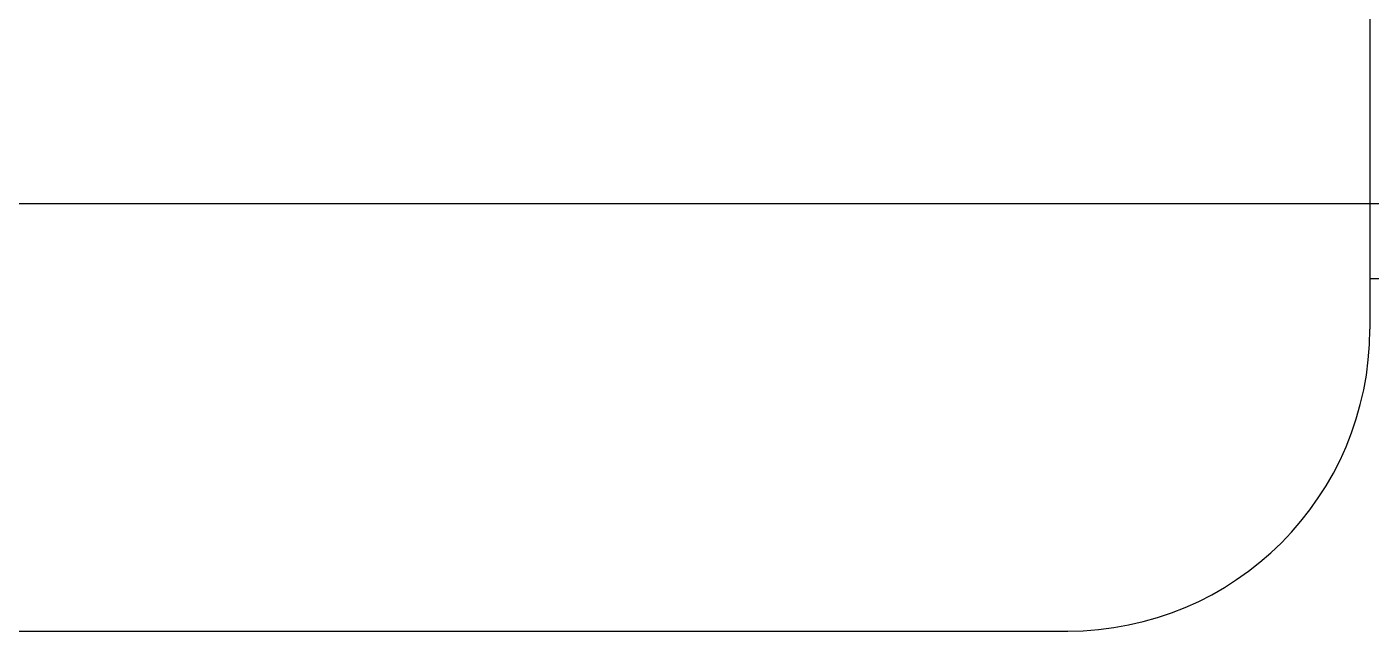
# Model space of a CAD drawing. Header units: millimetres. Extents: x 2686 to 2939, y 1294 to 1441.
# Drawn here: x 2864.12 to 2873.91, y 1350.45 to 1354.85 of the extents above; entities that cross this region are included whole.
import ezdxf

# ---------------------------------------------------------------- set-up
doc = ezdxf.new("R2010")
doc.units = ezdxf.units.MM
for name, color, linetype in [('AR-CALÇADA', 1, 'Continuous'), ('ar-guarda corpo', 2, 'Continuous'), ('maçaneta', 1, 'Continuous')]:
    doc.layers.add(name, color=color, linetype=linetype)

msp = doc.modelspace()

# ---------------------------------------------------------------- linework, layer by layer
at = {"layer": 'AR-CALÇADA'}
for p, q in [((2873.9, 1353.0163), (2873.9, 1352.6499)), ((2794.3405, 1350.4499), (2871.7, 1350.4499))]:
    msp.add_line(p, q, dxfattribs=at)
msp.add_arc((2871.7, 1352.6499), 2.2, 270, 0, dxfattribs=at)
at = {"layer": 'ar-guarda corpo'}
for p in [(2873.9, 1364.0163), (2874.4, 1353.0163)]:
    msp.add_line(p, (2873.9, 1353.0163), dxfattribs=at)
at = {"layer": 'maçaneta'}
msp.add_line((2740.2083, 1353.5656), (2878.1709, 1353.5656), dxfattribs=at)

doc.saveas('drawing.dxf')
